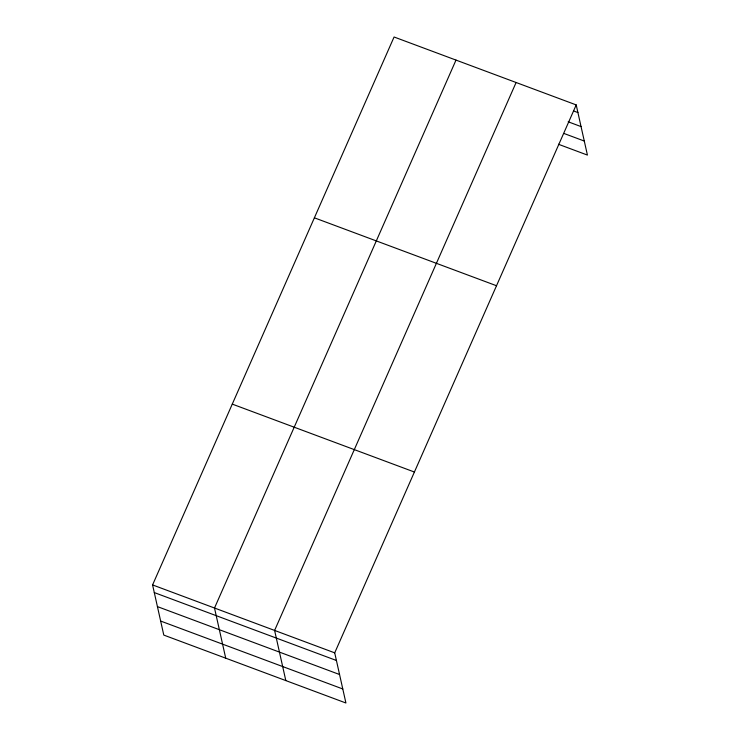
<?xml version="1.0" encoding="UTF-8"?>
<svg xmlns="http://www.w3.org/2000/svg" width="740" height="740" viewBox="0 0 740 740"><rect width="100%" height="100%" fill="white"/><g stroke="black" fill="none" stroke-linecap="round" stroke-linejoin="round"><path stroke-width="1.11" d="M576.21 104.914L334.711 652.846L345.922 703L163.79 635.087L152.579 584.924L394.078 37L576.21 104.914L587.421 155.076L558.441 144.263M456.007 60.088L214.508 608.021L225.719 658.174M516.104 82.501L274.605 630.434L285.816 680.587M573.62 110.963L577.912 112.563M568.172 121.785L581.048 126.596M563.889 133.44L584.285 141.044M314.389 217.819L496.512 285.733M232.277 404.114L414.4 472.028M152.579 584.924L334.711 652.846M154.29 592.574L336.423 660.487M157.426 606.606L339.558 674.519M160.654 621.054L342.786 688.968"/></g></svg>
